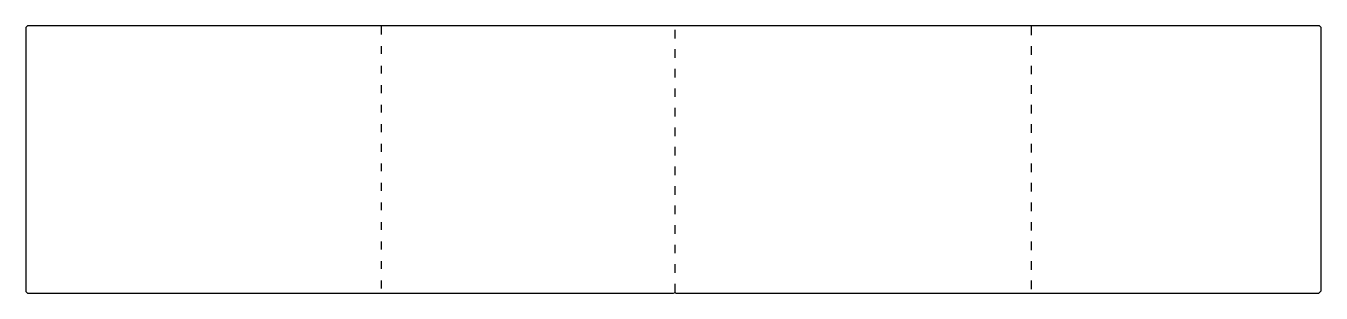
# Model space of a CAD drawing. Extents: x 85 to 1739, y 20 to 362.
import ezdxf

# ---------------------------------------------------------------- set-up
doc = ezdxf.new("R2010")
doc.units = 0
doc.layers.get('0').update_dxf_attribs({"linetype": 'CONTINUOUS'})

msp = doc.modelspace()

# ---------------------------------------------------------------- linework, layer by layer
at = {"color": 250, "linetype": 'CONTINUOUS'}
for points in [[(914, 21), (915, 20), (1736, 20), (1739, 23), (1739, 360), (1737, 362), (87, 362), (86, 361), (85, 360), (85, 22), (87, 20), (912, 20), (914, 21), (914, 32)], [(539, 351), (539, 362)], [(914, 346), (914, 357)], [(1369, 350), (1369, 362)], [(539, 326), (539, 336)], [(914, 321), (914, 332)], [(1369, 325), (1369, 336)], [(539, 301), (539, 311)], [(914, 296), (914, 307)], [(1369, 300), (1369, 311)], [(539, 276), (539, 286)], [(914, 271), (914, 282)], [(1369, 275), (1369, 286)], [(539, 251), (539, 261)], [(914, 246), (914, 257)], [(1369, 250), (1369, 261)], [(539, 226), (539, 236)], [(914, 221), (914, 232)], [(1369, 225), (1369, 236)], [(539, 201), (539, 211)], [(914, 196), (914, 207)], [(1369, 200), (1369, 211)], [(539, 176), (539, 186)], [(914, 171), (914, 182)], [(1369, 175), (1369, 186)], [(539, 151), (539, 161)], [(914, 146), (914, 157)], [(1369, 150), (1369, 161)], [(539, 126), (539, 136)], [(1369, 125), (1369, 136)], [(914, 121), (914, 132)], [(539, 101), (539, 111)], [(914, 96), (914, 107)], [(1369, 100), (1369, 111)], [(539, 76), (539, 86)], [(1369, 75), (1369, 86)], [(914, 71), (914, 82)], [(539, 51), (539, 61)], [(914, 46), (914, 57)], [(1369, 50), (1369, 61)], [(539, 26), (539, 36)], [(1369, 25), (1369, 36)]]:
    msp.add_lwpolyline(points, dxfattribs=at)

doc.saveas('drawing.dxf')
